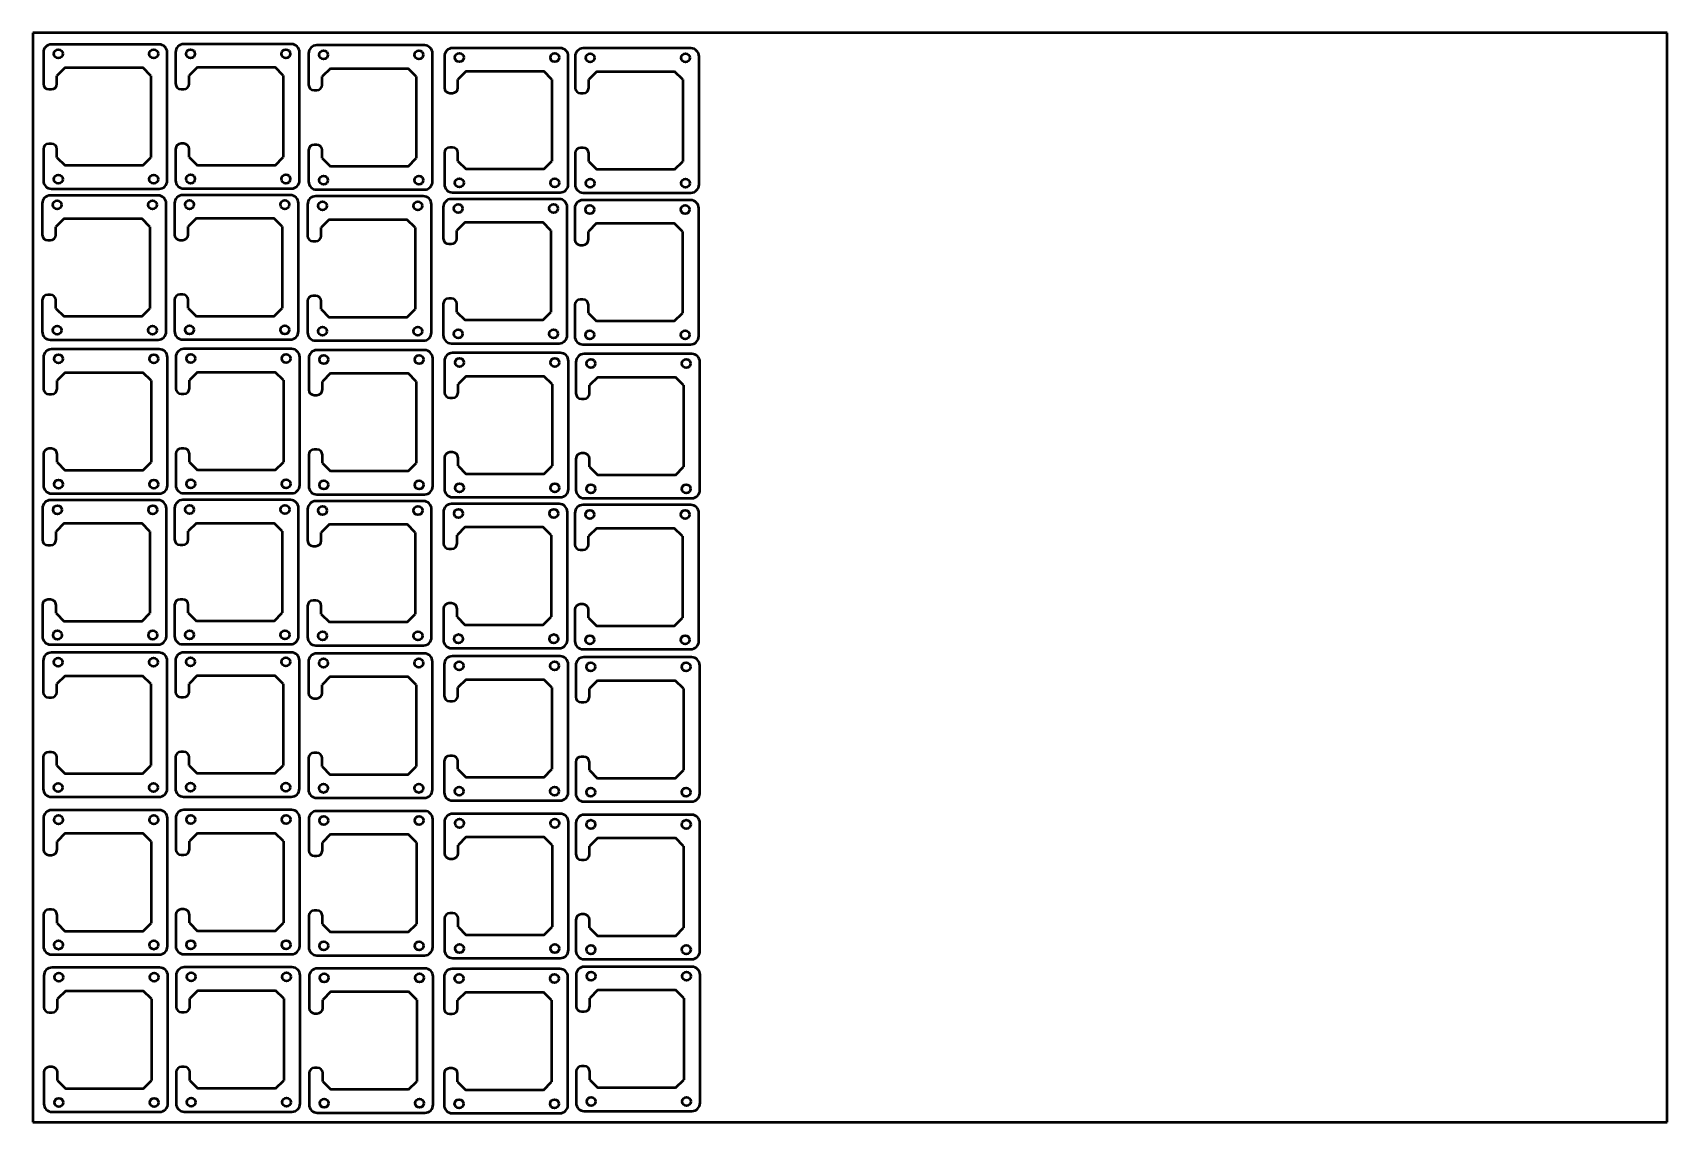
# Model space of a CAD drawing. Header units: millimetres. Extents: x 0 to 600, y 194 to 594.
import ezdxf

# ---------------------------------------------------------------- set-up
doc = ezdxf.new("R2010")
doc.units = ezdxf.units.MM
doc.layers.add('Visible (ISO)', color=7, linetype='Continuous', lineweight=50)

msp = doc.modelspace()

# ---------------------------------------------------------------- linework, layer by layer
at = {"layer": 'Visible (ISO)'}
for p, q in [((0.04, 593.5), (0.04, 193.5)), ((600.04, 593.5), (0.04, 593.5)), ((46.45, 589.21), (6.95, 589.21)), ((95, 589.29), (55.5, 589.29)), ((143.82, 588.88), (104.32, 588.88)), ((600.04, 193.5), (600.04, 593.5)), ((3.95, 586.21), (3.95, 574.71)), ((49.45, 539.21), (49.45, 586.21)), ((52.5, 586.29), (52.5, 574.79)), ((98, 539.29), (98, 586.29)), ((101.32, 585.88), (101.32, 574.38)), ((146.82, 538.88), (146.82, 585.88)), ((151.15, 584.86), (151.15, 573.36)), ((193.65, 587.86), (154.15, 587.86)), ((196.65, 537.86), (196.65, 584.86)), ((199.14, 584.77), (199.14, 573.27)), ((241.64, 587.77), (202.14, 587.77)), ((244.64, 537.77), (244.64, 584.77)), ((11.95, 580.71), (8.95, 577.71)), ((8.95, 574.71), (8.95, 577.71)), ((11.95, 580.71), (40.45, 580.71)), ((43.45, 577.71), (40.45, 580.71)), ((43.45, 577.71), (43.45, 547.71)), ((60.5, 580.79), (57.5, 577.79)), ((57.5, 574.79), (57.5, 577.79)), ((60.5, 580.79), (89, 580.79)), ((92, 577.79), (89, 580.79)), ((92, 577.79), (92, 547.79)), ((109.32, 580.38), (106.32, 577.38)), ((106.32, 574.38), (106.32, 577.38)), ((109.32, 580.38), (137.82, 580.38)), ((140.82, 577.38), (137.82, 580.38)), ((140.82, 577.38), (140.82, 547.38)), ((159.15, 579.36), (156.15, 576.36)), ((156.15, 573.36), (156.15, 576.36)), ((159.15, 579.36), (187.65, 579.36)), ((190.65, 576.36), (187.65, 579.36)), ((190.65, 576.36), (190.65, 546.36)), ((207.14, 579.27), (204.14, 576.27)), ((204.14, 573.27), (204.14, 576.27)), ((207.14, 579.27), (235.64, 579.27)), ((238.64, 576.27), (235.64, 579.27)), ((238.64, 576.27), (238.64, 546.27)), ((5.95, 572.71), (6.95, 572.71)), ((54.5, 572.79), (55.5, 572.79)), ((103.32, 572.38), (104.32, 572.38)), ((153.15, 571.36), (154.15, 571.36)), ((201.14, 571.27), (202.14, 571.27)), ((6.95, 552.71), (5.95, 552.71)), ((55.5, 552.79), (54.5, 552.79)), ((104.32, 552.38), (103.32, 552.38)), ((3.95, 550.71), (3.95, 539.21)), ((8.95, 547.71), (8.95, 550.71)), ((8.95, 547.71), (11.95, 544.71)), ((40.45, 544.71), (43.45, 547.71)), ((52.5, 550.79), (52.5, 539.29)), ((57.5, 547.79), (57.5, 550.79)), ((57.5, 547.79), (60.5, 544.79)), ((89, 544.79), (92, 547.79)), ((101.32, 550.38), (101.32, 538.88)), ((106.32, 547.38), (106.32, 550.38)), ((106.32, 547.38), (109.32, 544.38)), ((137.82, 544.38), (140.82, 547.38)), ((151.15, 549.36), (151.15, 537.86)), ((154.15, 551.36), (153.15, 551.36)), ((156.15, 546.36), (156.15, 549.36)), ((156.15, 546.36), (159.15, 543.36)), ((187.65, 543.36), (190.65, 546.36)), ((199.14, 549.27), (199.14, 537.77)), ((202.14, 551.27), (201.14, 551.27)), ((204.14, 546.27), (204.14, 549.27)), ((204.14, 546.27), (207.14, 543.27)), ((235.64, 543.27), (238.64, 546.27)), ((40.45, 544.71), (11.95, 544.71)), ((89, 544.79), (60.5, 544.79)), ((137.82, 544.38), (109.32, 544.38)), ((187.65, 543.36), (159.15, 543.36)), ((235.64, 543.27), (207.14, 543.27)), ((6.95, 536.21), (46.45, 536.21)), ((55.5, 536.29), (95, 536.29)), ((104.32, 535.88), (143.82, 535.88)), ((154.15, 534.86), (193.65, 534.86)), ((202.14, 534.77), (241.64, 534.77)), ((3.55, 530.78), (3.55, 519.28)), ((46.05, 533.78), (6.55, 533.78)), ((49.05, 483.78), (49.05, 530.78)), ((52.11, 530.87), (52.11, 519.37)), ((94.61, 533.87), (55.11, 533.87)), ((97.61, 483.87), (97.61, 530.87)), ((100.92, 530.45), (100.92, 518.95)), ((143.42, 533.45), (103.92, 533.45)), ((146.42, 483.45), (146.42, 530.45)), ((150.76, 529.44), (150.76, 517.94)), ((193.26, 532.44), (153.76, 532.44)), ((196.26, 482.44), (196.26, 529.44)), ((199.01, 529.06), (199.01, 517.56)), ((241.51, 532.06), (202.01, 532.06)), ((244.51, 482.06), (244.51, 529.06)), ((11.55, 525.28), (8.55, 522.28)), ((8.55, 519.28), (8.55, 522.28)), ((11.55, 525.28), (40.05, 525.28)), ((43.05, 522.28), (40.05, 525.28)), ((43.05, 522.28), (43.05, 492.28)), ((60.11, 525.37), (57.11, 522.37)), ((57.11, 519.37), (57.11, 522.37)), ((60.11, 525.37), (88.61, 525.37)), ((91.61, 522.37), (88.61, 525.37)), ((91.61, 522.37), (91.61, 492.37)), ((108.92, 524.95), (105.92, 521.95)), ((108.92, 524.95), (137.42, 524.95)), ((140.42, 521.95), (137.42, 524.95)), ((158.76, 523.94), (155.76, 520.94)), ((158.76, 523.94), (187.26, 523.94)), ((190.26, 520.94), (187.26, 523.94)), ((207.01, 523.56), (204.01, 520.56)), ((207.01, 523.56), (235.51, 523.56)), ((238.51, 520.56), (235.51, 523.56)), ((5.55, 517.28), (6.55, 517.28)), ((54.11, 517.37), (55.11, 517.37)), ((102.92, 516.95), (103.92, 516.95)), ((105.92, 518.95), (105.92, 521.95)), ((140.42, 521.95), (140.42, 491.95)), ((155.76, 517.94), (155.76, 520.94)), ((190.26, 520.94), (190.26, 490.94)), ((204.01, 517.56), (204.01, 520.56)), ((238.51, 520.56), (238.51, 490.56)), ((152.76, 515.94), (153.76, 515.94)), ((201.01, 515.56), (202.01, 515.56)), ((3.55, 495.28), (3.55, 483.78)), ((6.55, 497.28), (5.55, 497.28)), ((8.55, 492.28), (8.55, 495.28)), ((8.55, 492.28), (11.55, 489.28)), ((40.05, 489.28), (43.05, 492.28)), ((52.11, 495.37), (52.11, 483.87)), ((55.11, 497.37), (54.11, 497.37)), ((57.11, 492.37), (57.11, 495.37)), ((57.11, 492.37), (60.11, 489.37)), ((88.61, 489.37), (91.61, 492.37)), ((100.92, 494.95), (100.92, 483.45)), ((103.92, 496.95), (102.92, 496.95)), ((105.92, 491.95), (105.92, 494.95)), ((150.76, 493.94), (150.76, 482.44)), ((153.76, 495.94), (152.76, 495.94)), ((155.76, 490.94), (155.76, 493.94)), ((199.01, 493.56), (199.01, 482.06)), ((202.01, 495.56), (201.01, 495.56)), ((204.01, 490.56), (204.01, 493.56)), ((40.05, 489.28), (11.55, 489.28)), ((88.61, 489.37), (60.11, 489.37)), ((105.92, 491.95), (108.92, 488.95)), ((137.42, 488.95), (108.92, 488.95)), ((137.42, 488.95), (140.42, 491.95)), ((155.76, 490.94), (158.76, 487.94)), ((187.26, 487.94), (158.76, 487.94)), ((187.26, 487.94), (190.26, 490.94)), ((204.01, 490.56), (207.01, 487.56)), ((235.51, 487.56), (207.01, 487.56)), ((235.51, 487.56), (238.51, 490.56)), ((6.55, 480.78), (46.05, 480.78)), ((55.11, 480.87), (94.61, 480.87)), ((103.92, 480.45), (143.42, 480.45)), ((3.99, 474.31), (3.99, 462.81)), ((46.49, 477.31), (6.99, 477.31)), ((49.49, 427.31), (49.49, 474.31)), ((52.55, 474.4), (52.55, 462.9)), ((95.05, 477.4), (55.55, 477.4)), ((98.05, 427.4), (98.05, 474.4)), ((143.86, 476.98), (104.36, 476.98)), ((153.76, 479.44), (193.26, 479.44)), ((193.69, 475.96), (154.19, 475.96)), ((202.01, 479.06), (241.51, 479.06)), ((241.95, 475.59), (202.45, 475.59)), ((11.99, 468.81), (8.99, 465.81)), ((11.99, 468.81), (40.49, 468.81)), ((43.49, 465.81), (40.49, 468.81)), ((60.55, 468.9), (57.55, 465.9)), ((60.55, 468.9), (89.05, 468.9)), ((92.05, 465.9), (89.05, 468.9)), ((101.36, 473.98), (101.36, 462.48)), ((109.36, 468.48), (106.36, 465.48)), ((109.36, 468.48), (137.86, 468.48)), ((140.86, 465.48), (137.86, 468.48)), ((146.86, 426.98), (146.86, 473.98)), ((151.19, 472.96), (151.19, 461.46)), ((196.69, 425.96), (196.69, 472.96)), ((199.45, 472.59), (199.45, 461.09)), ((244.95, 425.59), (244.95, 472.59)), ((8.99, 462.81), (8.99, 465.81)), ((43.49, 465.81), (43.49, 435.81)), ((57.55, 462.9), (57.55, 465.9)), ((92.05, 465.9), (92.05, 435.9)), ((106.36, 462.48), (106.36, 465.48)), ((140.86, 465.48), (140.86, 435.48)), ((159.19, 467.46), (156.19, 464.46)), ((156.19, 461.46), (156.19, 464.46)), ((159.19, 467.46), (187.69, 467.46)), ((190.69, 464.46), (187.69, 467.46)), ((190.69, 464.46), (190.69, 434.46)), ((207.45, 467.09), (204.45, 464.09)), ((204.45, 461.09), (204.45, 464.09)), ((207.45, 467.09), (235.95, 467.09)), ((238.95, 464.09), (235.95, 467.09)), ((238.95, 464.09), (238.95, 434.09)), ((5.99, 460.81), (6.99, 460.81)), ((54.55, 460.9), (55.55, 460.9)), ((103.36, 460.48), (104.36, 460.48)), ((153.19, 459.46), (154.19, 459.46)), ((201.45, 459.09), (202.45, 459.09)), ((3.99, 438.81), (3.99, 427.31)), ((6.99, 440.81), (5.99, 440.81)), ((8.99, 435.81), (8.99, 438.81)), ((52.55, 438.9), (52.55, 427.4)), ((55.55, 440.9), (54.55, 440.9)), ((57.55, 435.9), (57.55, 438.9)), ((101.36, 438.48), (101.36, 426.98)), ((104.36, 440.48), (103.36, 440.48)), ((106.36, 435.48), (106.36, 438.48)), ((154.19, 439.46), (153.19, 439.46)), ((202.45, 439.09), (201.45, 439.09)), ((8.99, 435.81), (11.99, 432.81)), ((40.49, 432.81), (11.99, 432.81)), ((40.49, 432.81), (43.49, 435.81)), ((57.55, 435.9), (60.55, 432.9)), ((89.05, 432.9), (60.55, 432.9)), ((89.05, 432.9), (92.05, 435.9)), ((106.36, 435.48), (109.36, 432.48)), ((137.86, 432.48), (109.36, 432.48)), ((137.86, 432.48), (140.86, 435.48)), ((151.19, 437.46), (151.19, 425.96)), ((156.19, 434.46), (156.19, 437.46)), ((156.19, 434.46), (159.19, 431.46)), ((187.69, 431.46), (190.69, 434.46)), ((199.45, 437.09), (199.45, 425.59)), ((204.45, 434.09), (204.45, 437.09)), ((204.45, 434.09), (207.45, 431.09)), ((235.95, 431.09), (238.95, 434.09)), ((187.69, 431.46), (159.19, 431.46)), ((235.95, 431.09), (207.45, 431.09)), ((46.1, 421.89), (6.6, 421.89)), ((6.99, 424.31), (46.49, 424.31)), ((94.65, 421.97), (55.15, 421.97)), ((55.55, 424.4), (95.05, 424.4)), ((143.47, 421.56), (103.97, 421.56)), ((104.36, 423.98), (143.86, 423.98)), ((193.3, 420.54), (153.8, 420.54)), ((154.19, 422.96), (193.69, 422.96)), ((241.56, 420.16), (202.06, 420.16)), ((202.45, 422.59), (241.95, 422.59)), ((3.6, 418.89), (3.6, 407.39)), ((49.1, 371.89), (49.1, 418.89)), ((52.15, 418.97), (52.15, 407.47)), ((97.65, 371.97), (97.65, 418.97)), ((100.97, 418.56), (100.97, 407.06)), ((146.47, 371.56), (146.47, 418.56)), ((150.8, 417.54), (150.8, 406.04)), ((196.3, 370.54), (196.3, 417.54)), ((199.06, 417.16), (199.06, 405.66)), ((244.56, 370.16), (244.56, 417.16)), ((11.6, 413.39), (8.6, 410.39)), ((8.6, 407.39), (8.6, 410.39)), ((11.6, 413.39), (40.1, 413.39)), ((43.1, 410.39), (40.1, 413.39)), ((43.1, 410.39), (43.1, 380.39)), ((60.15, 413.47), (57.15, 410.47)), ((57.15, 407.47), (57.15, 410.47)), ((60.15, 413.47), (88.65, 413.47)), ((91.65, 410.47), (88.65, 413.47)), ((91.65, 410.47), (91.65, 380.47)), ((108.97, 413.06), (105.97, 410.06)), ((105.97, 407.06), (105.97, 410.06)), ((108.97, 413.06), (137.47, 413.06)), ((140.47, 410.06), (137.47, 413.06)), ((140.47, 410.06), (140.47, 380.06)), ((158.8, 412.04), (155.8, 409.04)), ((155.8, 406.04), (155.8, 409.04)), ((158.8, 412.04), (187.3, 412.04)), ((190.3, 409.04), (187.3, 412.04)), ((190.3, 409.04), (190.3, 379.04)), ((207.06, 411.66), (204.06, 408.66)), ((204.06, 405.66), (204.06, 408.66)), ((207.06, 411.66), (235.56, 411.66)), ((238.56, 408.66), (235.56, 411.66)), ((238.56, 408.66), (238.56, 378.66)), ((5.6, 405.39), (6.6, 405.39)), ((54.15, 405.47), (55.15, 405.47)), ((102.97, 405.06), (103.97, 405.06)), ((152.8, 404.04), (153.8, 404.04)), ((201.06, 403.66), (202.06, 403.66)), ((6.6, 385.39), (5.6, 385.39)), ((55.15, 385.47), (54.15, 385.47)), ((103.97, 385.06), (102.97, 385.06)), ((153.8, 384.04), (152.8, 384.04)), ((3.6, 383.39), (3.6, 371.89)), ((8.6, 380.39), (8.6, 383.39)), ((8.6, 380.39), (11.6, 377.39)), ((40.1, 377.39), (43.1, 380.39)), ((52.15, 383.47), (52.15, 371.97)), ((57.15, 380.47), (57.15, 383.47)), ((57.15, 380.47), (60.15, 377.47)), ((88.65, 377.47), (91.65, 380.47)), ((100.97, 383.06), (100.97, 371.56)), ((105.97, 380.06), (105.97, 383.06)), ((105.97, 380.06), (108.97, 377.06)), ((137.47, 377.06), (140.47, 380.06)), ((150.8, 382.04), (150.8, 370.54)), ((155.8, 379.04), (155.8, 382.04)), ((155.8, 379.04), (158.8, 376.04)), ((187.3, 376.04), (190.3, 379.04)), ((199.06, 381.66), (199.06, 370.16)), ((202.06, 383.66), (201.06, 383.66)), ((204.06, 378.66), (204.06, 381.66)), ((204.06, 378.66), (207.06, 375.66)), ((235.56, 375.66), (238.56, 378.66)), ((40.1, 377.39), (11.6, 377.39)), ((88.65, 377.47), (60.15, 377.47)), ((137.47, 377.06), (108.97, 377.06)), ((187.3, 376.04), (158.8, 376.04)), ((235.56, 375.66), (207.06, 375.66)), ((6.6, 368.89), (46.1, 368.89)), ((55.15, 368.97), (94.65, 368.97)), ((94.96, 366.02), (55.46, 366.02)), ((103.97, 368.56), (143.47, 368.56)), ((153.8, 367.54), (193.3, 367.54)), ((202.06, 367.16), (241.56, 367.16)), ((3.91, 362.94), (3.91, 351.44)), ((46.41, 365.94), (6.91, 365.94)), ((49.41, 315.94), (49.41, 362.94)), ((52.46, 363.02), (52.46, 351.52)), ((97.96, 316.02), (97.96, 363.02)), ((101.28, 362.61), (101.28, 351.11)), ((143.78, 365.61), (104.28, 365.61)), ((146.78, 315.61), (146.78, 362.61)), ((151.11, 361.59), (151.11, 350.09)), ((193.61, 364.59), (154.11, 364.59)), ((196.61, 314.59), (196.61, 361.59)), ((199.37, 361.22), (199.37, 349.72)), ((241.87, 364.22), (202.37, 364.22)), ((244.87, 314.22), (244.87, 361.22)), ((11.91, 357.44), (8.91, 354.44)), ((8.91, 351.44), (8.91, 354.44)), ((11.91, 357.44), (40.41, 357.44)), ((43.41, 354.44), (40.41, 357.44)), ((43.41, 354.44), (43.41, 324.44)), ((60.46, 357.52), (57.46, 354.52)), ((57.46, 351.52), (57.46, 354.52)), ((60.46, 357.52), (88.96, 357.52)), ((91.96, 354.52), (88.96, 357.52)), ((91.96, 354.52), (91.96, 324.52)), ((109.28, 357.11), (106.28, 354.11)), ((106.28, 351.11), (106.28, 354.11)), ((109.28, 357.11), (137.78, 357.11)), ((140.78, 354.11), (137.78, 357.11)), ((140.78, 354.11), (140.78, 324.11)), ((159.11, 356.09), (156.11, 353.09)), ((159.11, 356.09), (187.61, 356.09)), ((190.61, 353.09), (187.61, 356.09)), ((207.37, 355.72), (204.37, 352.72)), ((207.37, 355.72), (235.87, 355.72)), ((238.87, 352.72), (235.87, 355.72)), ((5.91, 349.44), (6.91, 349.44)), ((54.46, 349.52), (55.46, 349.52)), ((103.28, 349.11), (104.28, 349.11)), ((153.11, 348.09), (154.11, 348.09)), ((156.11, 350.09), (156.11, 353.09)), ((190.61, 353.09), (190.61, 323.09)), ((204.37, 349.72), (204.37, 352.72)), ((238.87, 352.72), (238.87, 322.72)), ((201.37, 347.72), (202.37, 347.72)), ((3.91, 327.44), (3.91, 315.94)), ((6.91, 329.44), (5.91, 329.44)), ((8.91, 324.44), (8.91, 327.44)), ((8.91, 324.44), (11.91, 321.44)), ((40.41, 321.44), (43.41, 324.44)), ((52.46, 327.52), (52.46, 316.02)), ((55.46, 329.52), (54.46, 329.52)), ((57.46, 324.52), (57.46, 327.52)), ((57.46, 324.52), (60.46, 321.52)), ((88.96, 321.52), (91.96, 324.52)), ((101.28, 327.11), (101.28, 315.61)), ((104.28, 329.11), (103.28, 329.11)), ((106.28, 324.11), (106.28, 327.11)), ((106.28, 324.11), (109.28, 321.11)), ((137.78, 321.11), (140.78, 324.11)), ((151.11, 326.09), (151.11, 314.59)), ((154.11, 328.09), (153.11, 328.09)), ((156.11, 323.09), (156.11, 326.09)), ((199.37, 325.72), (199.37, 314.22)), ((202.37, 327.72), (201.37, 327.72)), ((204.37, 322.72), (204.37, 325.72)), ((40.41, 321.44), (11.91, 321.44)), ((88.96, 321.52), (60.46, 321.52)), ((137.78, 321.11), (109.28, 321.11)), ((156.11, 323.09), (159.11, 320.09)), ((187.61, 320.09), (159.11, 320.09)), ((187.61, 320.09), (190.61, 323.09)), ((204.37, 322.72), (207.37, 319.72)), ((235.87, 319.72), (207.37, 319.72)), ((235.87, 319.72), (238.87, 322.72)), ((6.91, 312.94), (46.41, 312.94)), ((55.46, 313.02), (94.96, 313.02)), ((104.28, 312.61), (143.78, 312.61)), ((46.5, 308.1), (7, 308.1)), ((95.05, 308.19), (55.55, 308.19)), ((143.87, 307.78), (104.37, 307.78)), ((154.11, 311.59), (193.61, 311.59)), ((193.7, 306.76), (154.2, 306.76)), ((202.37, 311.22), (241.87, 311.22)), ((241.96, 306.38), (202.46, 306.38)), ((4, 305.1), (4, 293.6)), ((49.5, 258.1), (49.5, 305.1)), ((52.55, 305.19), (52.55, 293.69)), ((98.05, 258.19), (98.05, 305.19)), ((101.37, 304.78), (101.37, 293.28)), ((146.87, 257.78), (146.87, 304.78)), ((151.2, 303.76), (151.2, 292.26)), ((196.7, 256.76), (196.7, 303.76)), ((199.46, 303.38), (199.46, 291.88)), ((244.96, 256.38), (244.96, 303.38)), ((12, 299.6), (9, 296.6)), ((9, 293.6), (9, 296.6)), ((12, 299.6), (40.5, 299.6)), ((43.5, 296.6), (40.5, 299.6)), ((43.5, 296.6), (43.5, 266.6)), ((60.55, 299.69), (57.55, 296.69)), ((57.55, 293.69), (57.55, 296.69)), ((60.55, 299.69), (89.05, 299.69)), ((92.05, 296.69), (89.05, 299.69)), ((92.05, 296.69), (92.05, 266.69)), ((109.37, 299.28), (106.37, 296.28)), ((106.37, 293.28), (106.37, 296.28)), ((109.37, 299.28), (137.87, 299.28)), ((140.87, 296.28), (137.87, 299.28)), ((140.87, 296.28), (140.87, 266.28)), ((159.2, 298.26), (156.2, 295.26)), ((156.2, 292.26), (156.2, 295.26)), ((159.2, 298.26), (187.7, 298.26)), ((190.7, 295.26), (187.7, 298.26)), ((190.7, 295.26), (190.7, 265.26)), ((207.46, 297.88), (204.46, 294.88)), ((204.46, 291.88), (204.46, 294.88)), ((207.46, 297.88), (235.96, 297.88)), ((238.96, 294.88), (235.96, 297.88)), ((238.96, 294.88), (238.96, 264.88)), ((6, 291.6), (7, 291.6)), ((54.55, 291.69), (55.55, 291.69)), ((103.37, 291.28), (104.37, 291.28)), ((153.2, 290.26), (154.2, 290.26)), ((201.46, 289.88), (202.46, 289.88)), ((7, 271.6), (6, 271.6)), ((55.55, 271.69), (54.55, 271.69)), ((104.37, 271.28), (103.37, 271.28)), ((154.2, 270.26), (153.2, 270.26)), ((4, 269.6), (4, 258.1)), ((9, 266.6), (9, 269.6)), ((9, 266.6), (12, 263.6)), ((40.5, 263.6), (43.5, 266.6)), ((52.55, 269.69), (52.55, 258.19)), ((57.55, 266.69), (57.55, 269.69)), ((57.55, 266.69), (60.55, 263.69)), ((89.05, 263.69), (92.05, 266.69)), ((101.37, 269.28), (101.37, 257.78)), ((106.37, 266.28), (106.37, 269.28)), ((106.37, 266.28), (109.37, 263.28)), ((137.87, 263.28), (140.87, 266.28)), ((151.2, 268.26), (151.2, 256.76)), ((156.2, 265.26), (156.2, 268.26)), ((156.2, 265.26), (159.2, 262.26)), ((187.7, 262.26), (190.7, 265.26)), ((199.46, 267.88), (199.46, 256.38)), ((202.46, 269.88), (201.46, 269.88)), ((204.46, 264.88), (204.46, 267.88)), ((204.46, 264.88), (207.46, 261.88)), ((235.96, 261.88), (238.96, 264.88)), ((40.5, 263.6), (12, 263.6)), ((89.05, 263.69), (60.55, 263.69)), ((137.87, 263.28), (109.37, 263.28)), ((187.7, 262.26), (159.2, 262.26)), ((235.96, 261.88), (207.46, 261.88)), ((7, 255.1), (46.5, 255.1)), ((55.55, 255.19), (95.05, 255.19)), ((104.37, 254.78), (143.87, 254.78)), ((154.2, 253.76), (193.7, 253.76)), ((202.46, 253.38), (241.96, 253.38)), ((4.15, 247.31), (4.15, 235.81)), ((46.65, 250.31), (7.15, 250.31)), ((49.65, 200.31), (49.65, 247.31)), ((52.7, 247.4), (52.7, 235.9)), ((95.2, 250.4), (55.7, 250.4)), ((98.2, 200.4), (98.2, 247.4)), ((101.52, 246.99), (101.52, 235.49)), ((144.02, 249.99), (104.52, 249.99)), ((147.02, 199.99), (147.02, 246.99)), ((151.03, 246.82), (151.03, 235.32)), ((193.53, 249.82), (154.03, 249.82)), ((196.53, 199.82), (196.53, 246.82)), ((199.5, 247.62), (199.5, 236.12)), ((242, 250.62), (202.5, 250.62)), ((245, 200.62), (245, 247.62)), ((12.15, 241.81), (9.15, 238.81)), ((12.15, 241.81), (40.65, 241.81)), ((43.65, 238.81), (40.65, 241.81)), ((60.7, 241.9), (57.7, 238.9)), ((60.7, 241.9), (89.2, 241.9)), ((92.2, 238.9), (89.2, 241.9)), ((109.52, 241.49), (106.52, 238.49)), ((109.52, 241.49), (138.02, 241.49)), ((141.02, 238.49), (138.02, 241.49)), ((159.03, 241.32), (156.03, 238.32)), ((159.03, 241.32), (187.53, 241.32)), ((190.53, 238.32), (187.53, 241.32)), ((207.5, 242.12), (204.5, 239.12)), ((207.5, 242.12), (236, 242.12)), ((239, 239.12), (236, 242.12)), ((9.15, 235.81), (9.15, 238.81)), ((43.65, 238.81), (43.65, 208.81)), ((57.7, 235.9), (57.7, 238.9)), ((92.2, 238.9), (92.2, 208.9)), ((106.52, 235.49), (106.52, 238.49)), ((141.02, 238.49), (141.02, 208.49)), ((156.03, 235.32), (156.03, 238.32)), ((190.53, 238.32), (190.53, 208.32)), ((201.5, 234.12), (202.5, 234.12)), ((204.5, 236.12), (204.5, 239.12)), ((239, 239.12), (239, 209.12)), ((6.15, 233.81), (7.15, 233.81)), ((54.7, 233.9), (55.7, 233.9)), ((103.52, 233.49), (104.52, 233.49)), ((153.03, 233.32), (154.03, 233.32)), ((4.15, 211.81), (4.15, 200.31)), ((7.15, 213.81), (6.15, 213.81)), ((9.15, 208.81), (9.15, 211.81)), ((52.7, 211.9), (52.7, 200.4)), ((55.7, 213.9), (54.7, 213.9)), ((57.7, 208.9), (57.7, 211.9)), ((101.52, 211.49), (101.52, 199.99)), ((104.52, 213.49), (103.52, 213.49)), ((106.52, 208.49), (106.52, 211.49)), ((151.03, 211.32), (151.03, 199.82)), ((154.03, 213.32), (153.03, 213.32)), ((156.03, 208.32), (156.03, 211.32)), ((199.5, 212.12), (199.5, 200.62)), ((202.5, 214.12), (201.5, 214.12)), ((204.5, 209.12), (204.5, 212.12)), ((9.15, 208.81), (12.15, 205.81)), ((40.65, 205.81), (12.15, 205.81)), ((40.65, 205.81), (43.65, 208.81)), ((57.7, 208.9), (60.7, 205.9)), ((89.2, 205.9), (60.7, 205.9)), ((89.2, 205.9), (92.2, 208.9)), ((106.52, 208.49), (109.52, 205.49)), ((138.02, 205.49), (109.52, 205.49)), ((138.02, 205.49), (141.02, 208.49)), ((156.03, 208.32), (159.03, 205.32)), ((187.53, 205.32), (159.03, 205.32)), ((187.53, 205.32), (190.53, 208.32)), ((204.5, 209.12), (207.5, 206.12)), ((236, 206.12), (207.5, 206.12)), ((236, 206.12), (239, 209.12)), ((0.04, 193.5), (600.04, 193.5)), ((7.15, 197.31), (46.65, 197.31)), ((55.7, 197.4), (95.2, 197.4)), ((104.52, 196.99), (144.02, 196.99)), ((154.03, 196.82), (193.53, 196.82)), ((202.5, 197.62), (242, 197.62))]:
    msp.add_line(p, q, dxfattribs=at)
for centre in [(9.45, 585.71), (44.45, 585.71), (58, 585.79), (93, 585.79), (106.82, 585.38), (141.82, 585.38), (156.65, 584.36), (191.65, 584.36), (204.64, 584.27), (239.64, 584.27), (9.45, 539.71), (44.45, 539.71), (58, 539.79), (93, 539.79), (106.82, 539.38), (141.82, 539.38), (156.65, 538.36), (191.65, 538.36), (204.64, 538.27), (239.64, 538.27), (9.05, 530.28), (44.05, 530.28), (57.61, 530.37), (92.61, 530.37), (106.42, 529.95), (141.42, 529.95), (156.26, 528.94), (191.26, 528.94), (204.51, 528.56), (239.51, 528.56), (9.05, 484.28), (44.05, 484.28), (57.61, 484.37), (92.61, 484.37), (106.42, 483.95), (141.42, 483.95), (156.26, 482.94), (191.26, 482.94), (204.51, 482.56), (239.51, 482.56), (9.49, 473.81), (44.49, 473.81), (58.05, 473.9), (93.05, 473.9), (106.86, 473.48), (141.86, 473.48), (156.69, 472.46), (191.69, 472.46), (204.95, 472.09), (239.95, 472.09), (9.49, 427.81), (44.49, 427.81), (58.05, 427.9), (93.05, 427.9), (106.86, 427.48), (141.86, 427.48), (156.69, 426.46), (191.69, 426.46), (204.95, 426.09), (239.95, 426.09), (57.65, 418.47), (92.65, 418.47), (9.1, 418.39), (44.1, 418.39), (106.47, 418.06), (141.47, 418.06), (156.3, 417.04), (191.3, 417.04), (204.56, 416.66), (239.56, 416.66), (9.1, 372.39), (44.1, 372.39), (57.65, 372.47), (92.65, 372.47), (106.47, 372.06), (141.47, 372.06), (156.3, 371.04), (191.3, 371.04), (204.56, 370.66), (239.56, 370.66), (9.41, 362.44), (44.41, 362.44), (57.96, 362.52), (92.96, 362.52), (106.78, 362.11), (141.78, 362.11), (156.61, 361.09), (191.61, 361.09), (204.87, 360.72), (239.87, 360.72), (9.41, 316.44), (44.41, 316.44), (57.96, 316.52), (92.96, 316.52), (106.78, 316.11), (141.78, 316.11), (156.61, 315.09), (191.61, 315.09), (204.87, 314.72), (239.87, 314.72), (9.5, 304.6), (44.5, 304.6), (58.05, 304.69), (93.05, 304.69), (106.87, 304.28), (141.87, 304.28), (156.7, 303.26), (191.7, 303.26), (204.96, 302.88), (239.96, 302.88), (9.5, 258.6), (44.5, 258.6), (58.05, 258.69), (93.05, 258.69), (106.87, 258.28), (141.87, 258.28), (156.7, 257.26), (191.7, 257.26), (204.96, 256.88), (239.96, 256.88), (9.65, 246.81), (44.65, 246.81), (58.2, 246.9), (93.2, 246.9), (107.02, 246.49), (142.02, 246.49), (156.53, 246.32), (191.53, 246.32), (205, 247.12), (240, 247.12), (9.65, 200.81), (44.65, 200.81), (58.2, 200.9), (93.2, 200.9), (107.02, 200.49), (142.02, 200.49), (156.53, 200.32), (191.53, 200.32), (205, 201.12), (240, 201.12)]:
    msp.add_circle(centre, 1.6, dxfattribs=at)
for centre, radius, start, end in [((6.95, 586.21), 3, 90, 180), ((46.45, 586.21), 3, 0, 90), ((55.5, 586.29), 3, 90, 180), ((95, 586.29), 3, 0, 90), ((104.32, 585.88), 3, 90, 180), ((143.82, 585.88), 3, 0, 90), ((154.15, 584.86), 3, 90, 180), ((193.65, 584.86), 3, 0, 90), ((202.14, 584.77), 3, 90, 180), ((241.64, 584.77), 3, 0, 90), ((5.95, 574.71), 2, 180, 270), ((6.95, 574.71), 2, 270, 0), ((54.5, 574.79), 2, 180, 270), ((55.5, 574.79), 2, 270, 0), ((103.32, 574.38), 2, 180, 270), ((104.32, 574.38), 2, 270, 0), ((153.15, 573.36), 2, 180, 270), ((154.15, 573.36), 2, 270, 0), ((201.14, 573.27), 2, 180, 270), ((202.14, 573.27), 2, 270, 0), ((5.95, 550.71), 2, 90, 180), ((6.95, 550.71), 2, 0, 90), ((54.5, 550.79), 2, 90, 180), ((55.5, 550.79), 2, 0, 90), ((103.32, 550.38), 2, 90, 180), ((104.32, 550.38), 2, 0, 90), ((153.15, 549.36), 2, 90, 180), ((154.15, 549.36), 2, 0, 90), ((201.14, 549.27), 2, 90, 180), ((202.14, 549.27), 2, 0, 90), ((6.95, 539.21), 3, 180, 270), ((46.45, 539.21), 3, 270, 0), ((55.5, 539.29), 3, 180, 270), ((95, 539.29), 3, 270, 0), ((104.32, 538.88), 3, 180, 270), ((143.82, 538.88), 3, 270, 0), ((154.15, 537.86), 3, 180, 270), ((193.65, 537.86), 3, 270, 0), ((202.14, 537.77), 3, 180, 270), ((241.64, 537.77), 3, 270, 0), ((6.55, 530.78), 3, 90, 180), ((46.05, 530.78), 3, 0, 90), ((55.11, 530.87), 3, 90, 180), ((94.61, 530.87), 3, 0, 90), ((103.92, 530.45), 3, 90, 180), ((143.42, 530.45), 3, 0, 90), ((153.76, 529.44), 3, 90, 180), ((193.26, 529.44), 3, 0, 90), ((202.01, 529.06), 3, 90, 180), ((241.51, 529.06), 3, 0, 90), ((5.55, 519.28), 2, 180, 270), ((6.55, 519.28), 2, 270, 0), ((54.11, 519.37), 2, 180, 270), ((55.11, 519.37), 2, 270, 0), ((102.92, 518.95), 2, 180, 270), ((103.92, 518.95), 2, 270, 0), ((152.76, 517.94), 2, 180, 270), ((153.76, 517.94), 2, 270, 0), ((201.01, 517.56), 2, 180, 270), ((202.01, 517.56), 2, 270, 0), ((5.55, 495.28), 2, 90, 180), ((6.55, 495.28), 2, 0, 90), ((54.11, 495.37), 2, 90, 180), ((55.11, 495.37), 2, 0, 90), ((102.92, 494.95), 2, 90, 180), ((103.92, 494.95), 2, 0, 90), ((152.76, 493.94), 2, 90, 180), ((153.76, 493.94), 2, 0, 90), ((201.01, 493.56), 2, 90, 180), ((202.01, 493.56), 2, 0, 90), ((6.55, 483.78), 3, 180, 270), ((46.05, 483.78), 3, 270, 0), ((55.11, 483.87), 3, 180, 270), ((94.61, 483.87), 3, 270, 0), ((103.92, 483.45), 3, 180, 270), ((143.42, 483.45), 3, 270, 0), ((153.76, 482.44), 3, 180, 270), ((193.26, 482.44), 3, 270, 0), ((202.01, 482.06), 3, 180, 270), ((241.51, 482.06), 3, 270, 0), ((6.99, 474.31), 3, 90, 180), ((46.49, 474.31), 3, 0, 90), ((55.55, 474.4), 3, 90, 180), ((95.05, 474.4), 3, 0, 90), ((104.36, 473.98), 3, 90, 180), ((143.86, 473.98), 3, 0, 90), ((154.19, 472.96), 3, 90, 180), ((193.69, 472.96), 3, 0, 90), ((202.45, 472.59), 3, 90, 180), ((241.95, 472.59), 3, 0, 90), ((5.99, 462.81), 2, 180, 270), ((6.99, 462.81), 2, 270, 0), ((54.55, 462.9), 2, 180, 270), ((55.55, 462.9), 2, 270, 0), ((103.36, 462.48), 2, 180, 270), ((104.36, 462.48), 2, 270, 0), ((153.19, 461.46), 2, 180, 270), ((154.19, 461.46), 2, 270, 0), ((201.45, 461.09), 2, 180, 270), ((202.45, 461.09), 2, 270, 0), ((5.99, 438.81), 2, 90, 180), ((6.99, 438.81), 2, 0, 90), ((54.55, 438.9), 2, 90, 180), ((55.55, 438.9), 2, 0, 90), ((103.36, 438.48), 2, 90, 180), ((104.36, 438.48), 2, 0, 90), ((153.19, 437.46), 2, 90, 180), ((154.19, 437.46), 2, 0, 90), ((201.45, 437.09), 2, 90, 180), ((202.45, 437.09), 2, 0, 90), ((6.99, 427.31), 3, 180, 270), ((46.49, 427.31), 3, 270, 0), ((55.55, 427.4), 3, 180, 270), ((95.05, 427.4), 3, 270, 0), ((104.36, 426.98), 3, 180, 270), ((143.86, 426.98), 3, 270, 0), ((6.6, 418.89), 3, 90, 180), ((46.1, 418.89), 3, 0, 90), ((55.15, 418.97), 3, 90, 180), ((94.65, 418.97), 3, 0, 90), ((103.97, 418.56), 3, 90, 180), ((143.47, 418.56), 3, 0, 90), ((153.8, 417.54), 3, 90, 180), ((154.19, 425.96), 3, 180, 270), ((193.3, 417.54), 3, 0, 90), ((193.69, 425.96), 3, 270, 0), ((202.06, 417.16), 3, 90, 180), ((202.45, 425.59), 3, 180, 270), ((241.56, 417.16), 3, 0, 90), ((241.95, 425.59), 3, 270, 0), ((5.6, 407.39), 2, 180, 270), ((6.6, 407.39), 2, 270, 0), ((54.15, 407.47), 2, 180, 270), ((55.15, 407.47), 2, 270, 0), ((102.97, 407.06), 2, 180, 270), ((103.97, 407.06), 2, 270, 0), ((152.8, 406.04), 2, 180, 270), ((153.8, 406.04), 2, 270, 0), ((201.06, 405.66), 2, 180, 270), ((202.06, 405.66), 2, 270, 0), ((5.6, 383.39), 2, 90, 180), ((6.6, 383.39), 2, 0, 90), ((54.15, 383.47), 2, 90, 180), ((55.15, 383.47), 2, 0, 90), ((102.97, 383.06), 2, 90, 180), ((103.97, 383.06), 2, 0, 90), ((152.8, 382.04), 2, 90, 180), ((153.8, 382.04), 2, 0, 90), ((201.06, 381.66), 2, 90, 180), ((202.06, 381.66), 2, 0, 90), ((6.6, 371.89), 3, 180, 270), ((46.1, 371.89), 3, 270, 0), ((55.15, 371.97), 3, 180, 270), ((55.46, 363.02), 3, 90, 180), ((94.65, 371.97), 3, 270, 0), ((94.96, 363.02), 3, 0, 90), ((103.97, 371.56), 3, 180, 270), ((143.47, 371.56), 3, 270, 0), ((153.8, 370.54), 3, 180, 270), ((193.3, 370.54), 3, 270, 0), ((202.06, 370.16), 3, 180, 270), ((241.56, 370.16), 3, 270, 0), ((6.91, 362.94), 3, 90, 180), ((46.41, 362.94), 3, 0, 90), ((104.28, 362.61), 3, 90, 180), ((143.78, 362.61), 3, 0, 90), ((154.11, 361.59), 3, 90, 180), ((193.61, 361.59), 3, 0, 90), ((202.37, 361.22), 3, 90, 180), ((241.87, 361.22), 3, 0, 90), ((5.91, 351.44), 2, 180, 270), ((6.91, 351.44), 2, 270, 0), ((54.46, 351.52), 2, 180, 270), ((55.46, 351.52), 2, 270, 0), ((103.28, 351.11), 2, 180, 270), ((104.28, 351.11), 2, 270, 0), ((153.11, 350.09), 2, 180, 270), ((154.11, 350.09), 2, 270, 0), ((201.37, 349.72), 2, 180, 270), ((202.37, 349.72), 2, 270, 0), ((5.91, 327.44), 2, 90, 180), ((6.91, 327.44), 2, 0, 90), ((54.46, 327.52), 2, 90, 180), ((55.46, 327.52), 2, 0, 90), ((103.28, 327.11), 2, 90, 180), ((104.28, 327.11), 2, 0, 90), ((153.11, 326.09), 2, 90, 180), ((154.11, 326.09), 2, 0, 90), ((201.37, 325.72), 2, 90, 180), ((202.37, 325.72), 2, 0, 90), ((6.91, 315.94), 3, 180, 270), ((46.41, 315.94), 3, 270, 0), ((55.46, 316.02), 3, 180, 270), ((94.96, 316.02), 3, 270, 0), ((104.28, 315.61), 3, 180, 270), ((143.78, 315.61), 3, 270, 0), ((154.11, 314.59), 3, 180, 270), ((193.61, 314.59), 3, 270, 0), ((202.37, 314.22), 3, 180, 270), ((241.87, 314.22), 3, 270, 0), ((7, 305.1), 3, 90, 180), ((46.5, 305.1), 3, 0, 90), ((55.55, 305.19), 3, 90, 180), ((95.05, 305.19), 3, 0, 90), ((104.37, 304.78), 3, 90, 180), ((143.87, 304.78), 3, 0, 90), ((154.2, 303.76), 3, 90, 180), ((193.7, 303.76), 3, 0, 90), ((202.46, 303.38), 3, 90, 180), ((241.96, 303.38), 3, 0, 90), ((6, 293.6), 2, 180, 270), ((7, 293.6), 2, 270, 0), ((54.55, 293.69), 2, 180, 270), ((55.55, 293.69), 2, 270, 0), ((103.37, 293.28), 2, 180, 270), ((104.37, 293.28), 2, 270, 0), ((153.2, 292.26), 2, 180, 270), ((154.2, 292.26), 2, 270, 0), ((201.46, 291.88), 2, 180, 270), ((202.46, 291.88), 2, 270, 0), ((6, 269.6), 2, 90, 180), ((7, 269.6), 2, 0, 90), ((54.55, 269.69), 2, 90, 180), ((55.55, 269.69), 2, 0, 90), ((103.37, 269.28), 2, 90, 180), ((104.37, 269.28), 2, 0, 90), ((153.2, 268.26), 2, 90, 180), ((154.2, 268.26), 2, 0, 90), ((201.46, 267.88), 2, 90, 180), ((202.46, 267.88), 2, 0, 90), ((7, 258.1), 3, 180, 270), ((46.5, 258.1), 3, 270, 0), ((55.55, 258.19), 3, 180, 270), ((95.05, 258.19), 3, 270, 0), ((104.37, 257.78), 3, 180, 270), ((143.87, 257.78), 3, 270, 0), ((154.2, 256.76), 3, 180, 270), ((193.7, 256.76), 3, 270, 0), ((202.46, 256.38), 3, 180, 270), ((241.96, 256.38), 3, 270, 0), ((7.15, 247.31), 3, 90, 180), ((46.65, 247.31), 3, 0, 90), ((55.7, 247.4), 3, 90, 180), ((95.2, 247.4), 3, 0, 90), ((104.52, 246.99), 3, 90, 180), ((144.02, 246.99), 3, 0, 90), ((154.03, 246.82), 3, 90, 180), ((193.53, 246.82), 3, 0, 90), ((202.5, 247.62), 3, 90, 180), ((242, 247.62), 3, 0, 90), ((6.15, 235.81), 2, 180, 270), ((7.15, 235.81), 2, 270, 0), ((54.7, 235.9), 2, 180, 270), ((55.7, 235.9), 2, 270, 0), ((103.52, 235.49), 2, 180, 270), ((104.52, 235.49), 2, 270, 0), ((153.03, 235.32), 2, 180, 270), ((154.03, 235.32), 2, 270, 0), ((201.5, 236.12), 2, 180, 270), ((202.5, 236.12), 2, 270, 0), ((6.15, 211.81), 2, 90, 180), ((7.15, 211.81), 2, 0, 90), ((54.7, 211.9), 2, 90, 180), ((55.7, 211.9), 2, 0, 90), ((103.52, 211.49), 2, 90, 180), ((104.52, 211.49), 2, 0, 90), ((153.03, 211.32), 2, 90, 180), ((154.03, 211.32), 2, 0, 90), ((201.5, 212.12), 2, 90, 180), ((202.5, 212.12), 2, 0, 90), ((7.15, 200.31), 3, 180, 270), ((46.65, 200.31), 3, 270, 0), ((55.7, 200.4), 3, 180, 270), ((95.2, 200.4), 3, 270, 0), ((104.52, 199.99), 3, 180, 270), ((144.02, 199.99), 3, 270, 0), ((154.03, 199.82), 3, 180, 270), ((193.53, 199.82), 3, 270, 0), ((202.5, 200.62), 3, 180, 270), ((242, 200.62), 3, 270, 0)]:
    msp.add_arc(centre, radius, start, end, dxfattribs=at)

doc.saveas('drawing.dxf')
